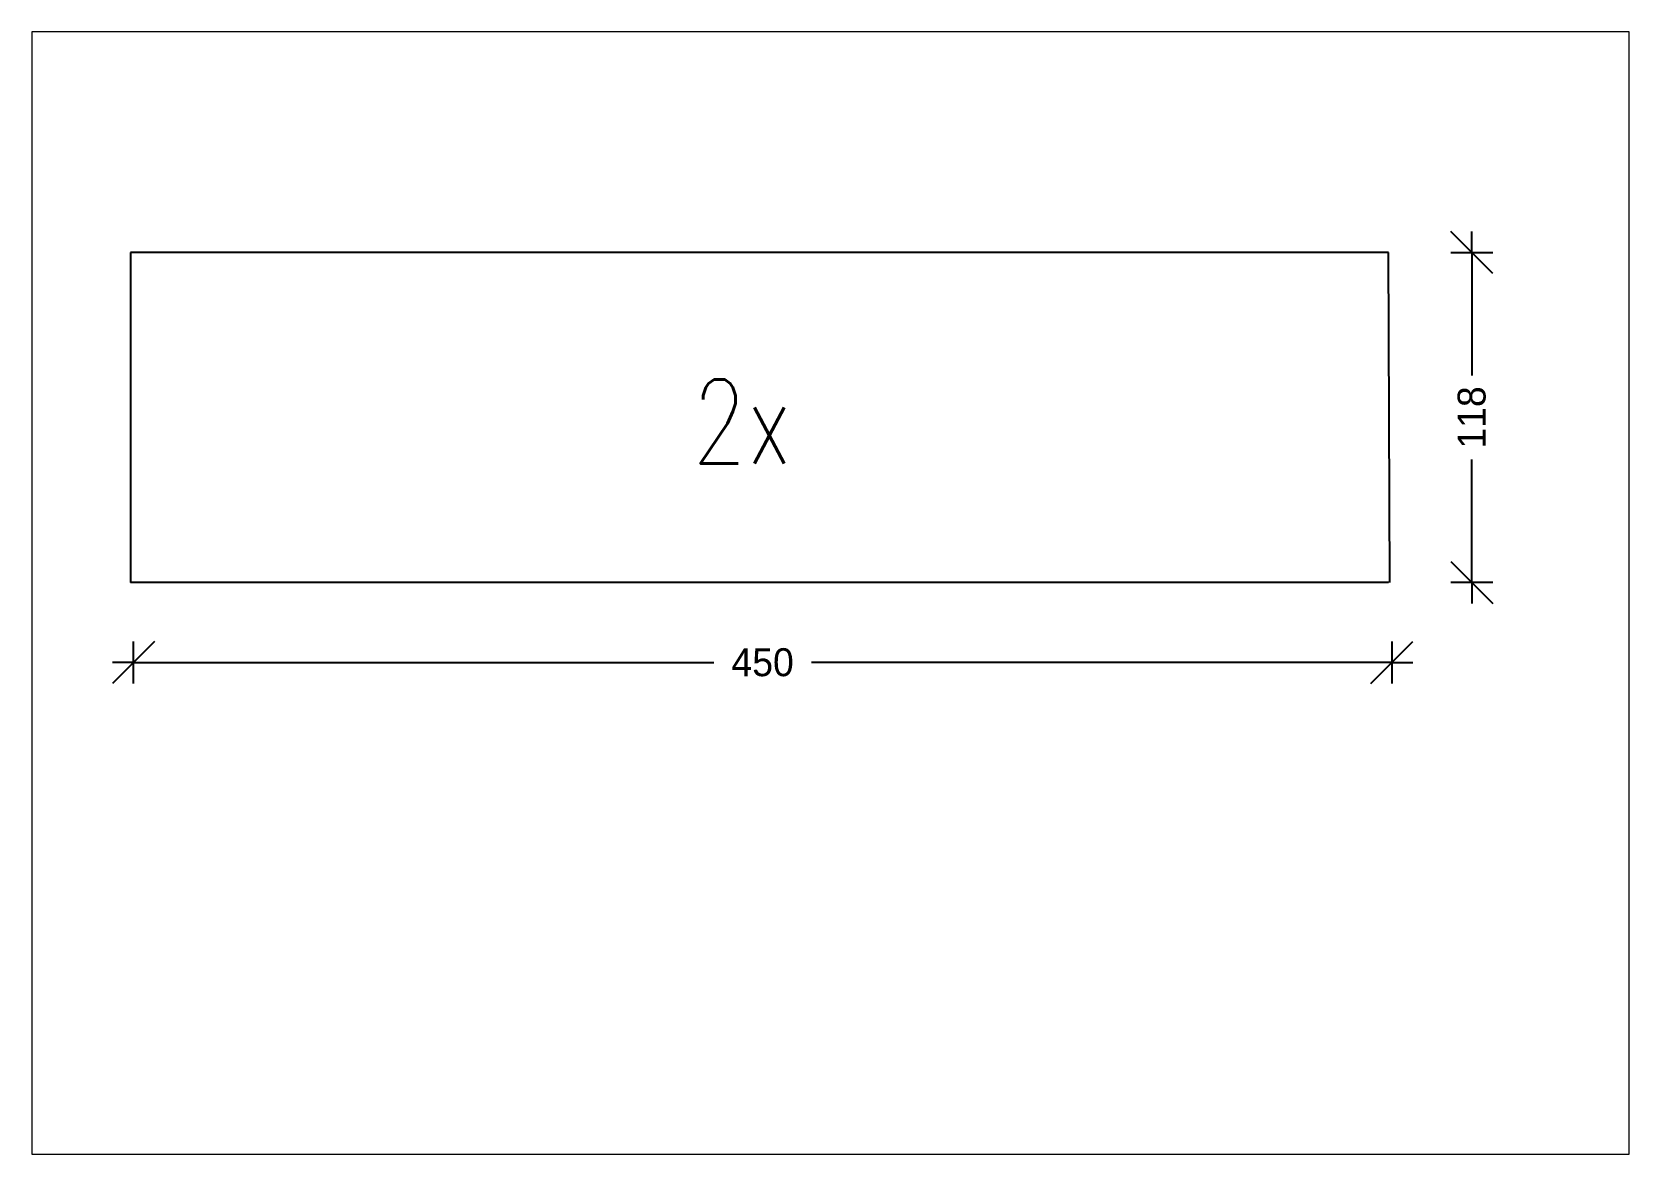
# Paper-space layout 'Layout2' of a CAD drawing. Header units: millimetres. Extents: x 12 to 583, y 9 to 411.
# The model-space entities are those that its viewports show. They can reach past a viewport. Long polylines and large blocks are cut down to what shows.
import ezdxf

# ---------------------------------------------------------------- set-up
doc = ezdxf.new("R2010")
doc.units = ezdxf.units.MM
doc.header["$LTSCALE"] = 100
doc.layers.get('0').update_dxf_attribs({"lineweight": 25})
doc.styles.add('Arch-Dim', font='romans.shx', dxfattribs={"width": 0.75})
doc.dimstyles.new('BYG', dxfattribs={"dimscale": 0, "dimtxt": 2, "dimasz": 1.5, "dimexe": 1.25, "dimexo": 0.625, "dimgap": 1, "dimtad": 0, "dimdec": 0, "dimzin": 0, "dimdsep": 46, "dimtxsty": 'Standard', "dimblk1": 'BTSKRAM', "dimblk2": 'BTSKRAM', "dimsah": 1, "dimcen": 1.5, "dimse1": 1, "dimse2": 1, "dimadec": 0, "dimazin": 0, "dimtfac": 1, "dimtdec": 0, "dimtofl": 0, "dimtmove": 1, "dimatfit": 3, "dimldrblk": 'BTSKRAM', "dimfxl": 1, "dimtolj": 1, "dimtzin": 0, "dimarcsym": 0})

# ---------------------------------------------------------------- blocks, each defined once
blk = doc.blocks.new('BTSKRAM')
for p, q in [((-1, -1), (1, 1)), ((0, 1), (0, -1)), ((0, 0), (-1, 0)), ((0, 0), (1, 0))]:
    blk.add_line(p, q)
blk = doc.blocks.new('*D128')
at = {"color": 0, "lineweight": -2, "transparency": 16777216}
for p, q in [((10616.59, 333.24), (10816.59, 333.24)), ((11051.59, 333.24), (10851.59, 333.24))]:
    blk.add_line(p, q, dxfattribs=at)
at = {"layer": 'Defpoints', "color": 0, "transparency": 16777216}
for p in [(10609.09, 388.21), (11059.09, 388.21), (11059.09, 333.24)]:
    blk.add_point(p, dxfattribs=at)
at = {"color": 0, "lineweight": -2, "transparency": 16777216, "xscale": 7.5, "yscale": 7.5, "zscale": 7.5, "rotation": 180}
blk.add_blockref('BTSKRAM', (10609.09, 333.24), dxfattribs=at)
at = {"color": 0, "lineweight": -2, "transparency": 16777216, "xscale": 7.5, "yscale": 7.5, "zscale": 7.5}
blk.add_blockref('BTSKRAM', (11059.09, 333.24), dxfattribs=at)
at = {"color": 0, "transparency": 16777216, "insert": (10834.09, 333.24), "char_height": 10, "attachment_point": 5}
blk.add_mtext('\\A1;450', dxfattribs=at)
blk = doc.blocks.new('*D145')
at = {"color": 0, "lineweight": -2, "ltscale": 0.05, "transparency": 16777216}
for p, q in [((11087.72, 472.34), (11087.72, 435.84)), ((11087.72, 369.34), (11087.72, 405.84))]:
    blk.add_line(p, q, dxfattribs=at)
at = {"layer": 'Defpoints', "color": 0, "ltscale": 0.05, "transparency": 16777216}
for p in [(11017.48, 479.84), (11087.72, 479.84), (11017.72, 361.84)]:
    blk.add_point(p, dxfattribs=at)
at = {"color": 0, "lineweight": -2, "ltscale": 0.05, "transparency": 16777216, "xscale": 7.5, "yscale": 7.5, "zscale": 7.5}
for p, rotation in [((11087.72, 479.84), 90), ((11087.72, 361.84), 270)]:
    blk.add_blockref('BTSKRAM', p, dxfattribs=dict(at, rotation=rotation))
at = {"color": 0, "ltscale": 0.05, "transparency": 16777216, "insert": (11087.72, 420.84), "char_height": 10, "attachment_point": 5, "rotation": 90}
blk.add_mtext('\\A1;118', dxfattribs=at)

msp = doc.modelspace()

# ---------------------------------------------------------------- linework, layer by layer
for p, q in [((10607.99, 479.84), (10607.99, 361.84)), ((11057.99, 479.84), (10607.99, 479.84)), ((11058.38, 361.84), (11057.99, 479.84)), ((11057.99, 361.84), (10607.99, 361.84))]:
    msp.add_line(p, q)

# ---------------------------------------------------------------- texts
at = {"insert": (10809, 434.42), "char_height": 30, "width": 72.0487, "attachment_point": 1, "style": 'Arch-Dim'}
msp.add_mtext('2x', dxfattribs=at)

# ---------------------------------------------------------------- dimensions: what is measured, and where the dimension line sits
at = {"ltscale": 0.05}
dim = msp.add_linear_dim(base=(11087.72, 479.84), p1=(11017.72, 361.84), p2=(11017.48, 479.84), angle=90, dimstyle='BYG', override={"dimscale": 5}, dxfattribs=at)
dim.commit()
dim.dimension.update_dxf_attribs({"geometry": '*D145', "text_midpoint": (11087.72, 420.84)})
dim = msp.add_linear_dim(base=(11059.09, 333.24), p1=(10609.09, 388.21), p2=(11059.09, 388.21), dimstyle='BYG', override={"dimscale": 5})
dim.commit()
dim.dimension.update_dxf_attribs({"geometry": '*D128', "text_midpoint": (10834.09, 333.24)})

psp = doc.layouts.new('Layout2')

# ---------------------------------------------------------------- viewports
at = {"layer": '0', "view_target_point": (10858.37, 358.06)}
psp.add_viewport(center=(297.25, 209.99), size=(571.22, 401.3134), view_center_point=(0, 0), view_height=401.3134, dxfattribs=at)

doc.saveas('drawing.dxf')
